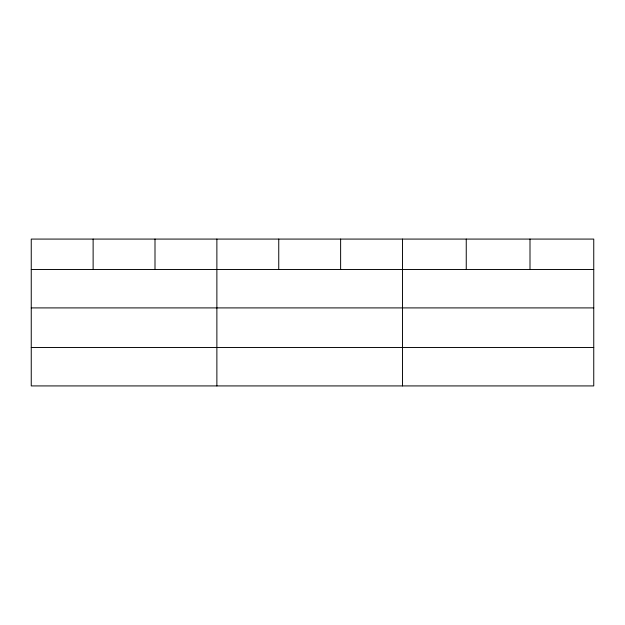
<?xml version="1.0" encoding="UTF-8"?>
<svg xmlns="http://www.w3.org/2000/svg" width="625" height="625" viewBox="0 0 625 625"><rect width="100%" height="100%" fill="white"/><g stroke="black" fill="none" stroke-linecap="round" stroke-linejoin="round"><path stroke-width="0.94" d="M593.75 307.906L593.75 239.078L31.25 239.078L31.25 385.922L593.75 385.922L593.75 307.906L31.25 307.906M31.25 269.484L593.75 269.484M31.25 347.5L593.75 347.5M530 239.078L530 269.484M466.25 239.078L466.25 269.484M402.5 239.078L402.5 385.922M340.625 239.078L340.625 269.484M278.75 239.078L278.75 269.484M216.875 239.078L216.875 385.922M155 239.078L155 269.484M93.125 239.078L93.125 269.484"/></g></svg>
